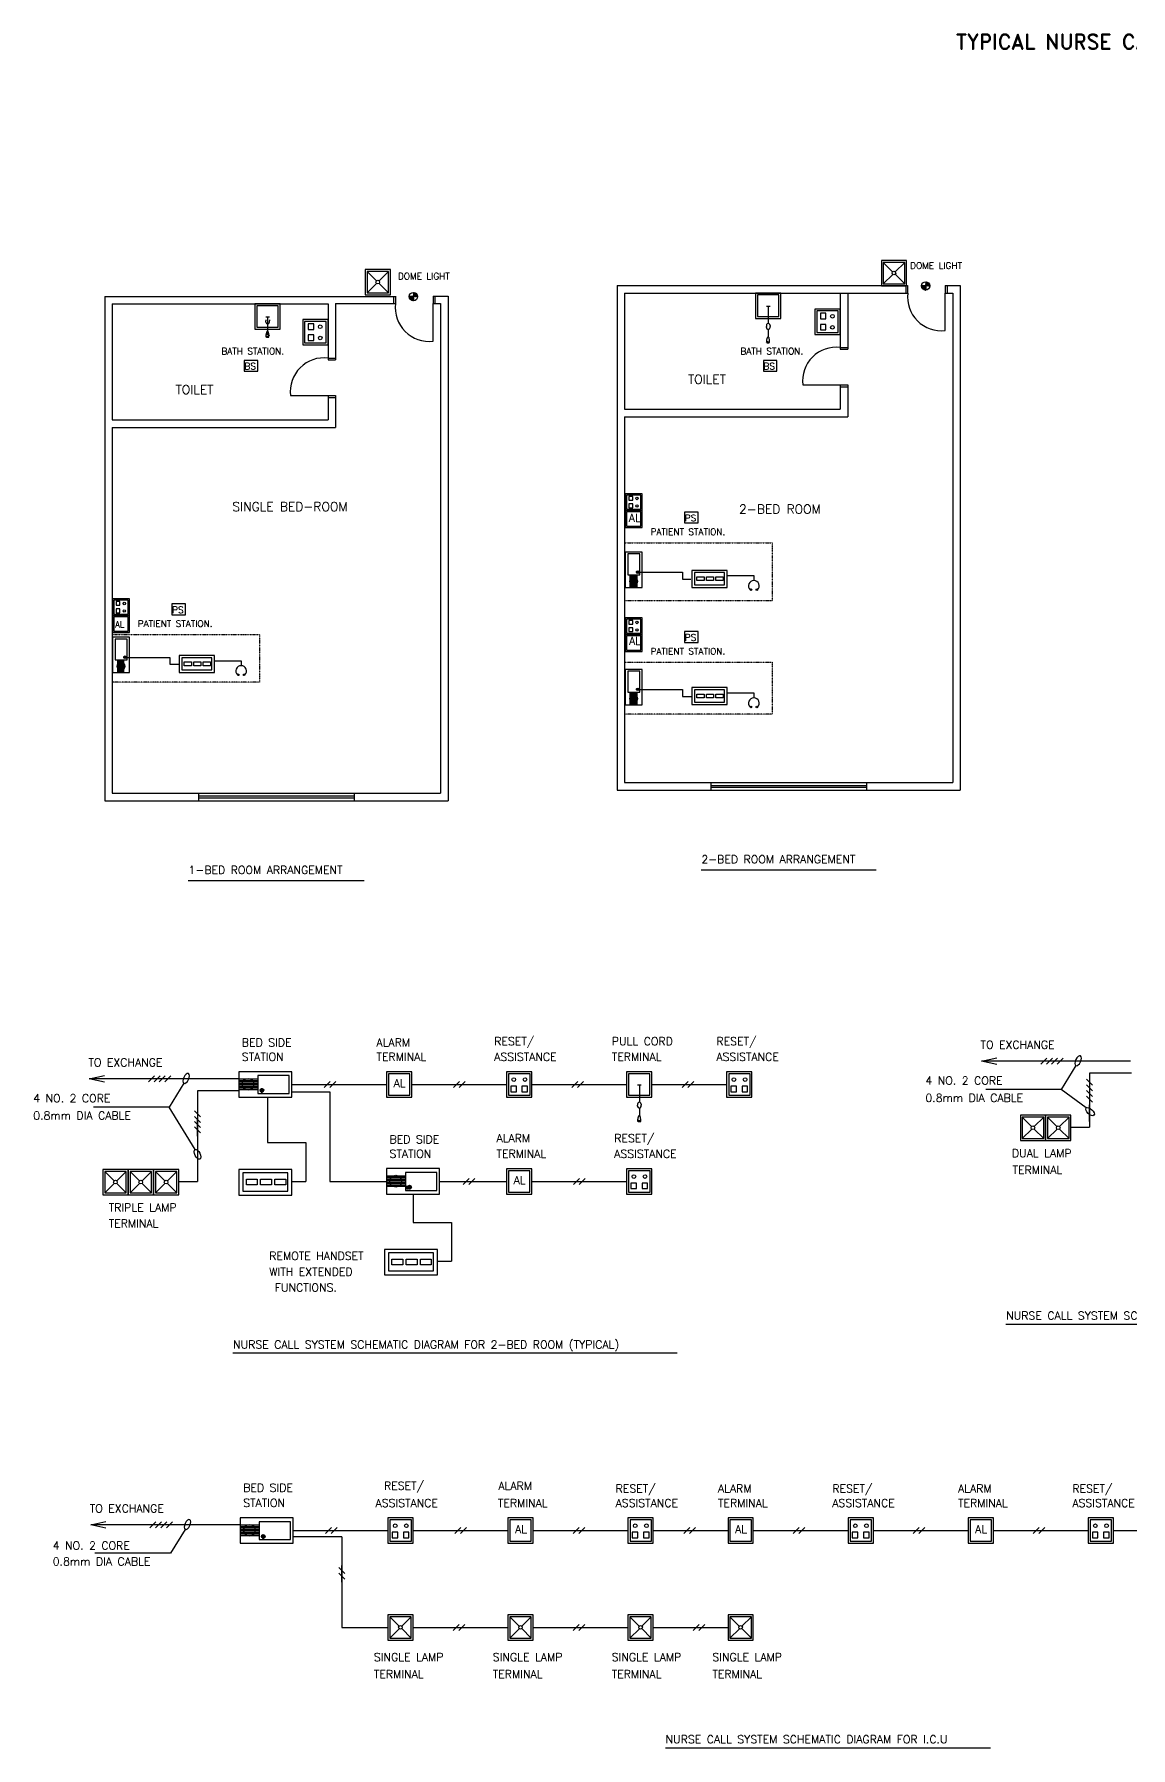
# Model space of a CAD drawing. Extents: x 96646 to 183950, y 47477 to 115994.
# Drawn here: x 96646 to 140495, y 47477 to 115994 of the extents above; entities that cross this region are included whole.
import ezdxf
from ezdxf.enums import TextEntityAlignment as Align

# ---------------------------------------------------------------- set-up
doc = ezdxf.new("R2010")
doc.units = 0
doc.header["$MEASUREMENT"] = 0
doc.linetypes.add('DIVIDE', pattern=[1.25, 0.5, -0.25, 0, -0.25, 0, -0.25])
doc.layers.get('0').update_dxf_attribs({"color": 11, "linetype": 'CONTINUOUS'})
for name, color, linetype in [('BORDER', 3, 'CONTINUOUS'), ('E-SYSTEM', 4, 'CONTINUOUS'), ('NC', 3, 'CONTINUOUS'), ('NCS', 3, 'CONTINUOUS')]:
    doc.layers.add(name, color=color, linetype=linetype)
doc.styles.add('EBORD2', font='romand', dxfattribs={"height": 250})
doc.styles.add('ROMANS', font='ROMANS.shx', dxfattribs={"width": 0.6})

# ---------------------------------------------------------------- blocks, each defined once
blk = doc.blocks.new('D')
at = {"color": 1}
for p, q in [((-167, -12), (-155, 0)), ((-165, -28), (-137, 0)), ((-162, -42), (-120, 0)), ((-158, -56), (-102, 0)), ((-153, -68), (-84, 0)), ((-147, -80), (-67, 0)), ((-140, -91), (-49, 0)), ((-133, -102), (-31, 0)), ((-125, -111), (-14, 0)), ((0, 155), (12, 167)), ((0, 137), (28, 165)), ((0, 120), (42, 162)), ((0, 102), (56, 158)), ((0, 84), (68, 153)), ((0, 67), (80, 147)), ((0, 49), (91, 140)), ((0, 31), (102, 133)), ((0, 14), (111, 125)), ((4, 0), (120, 116)), ((22, 0), (129, 107)), ((39, 0), (136, 97)), ((57, 0), (143, 86)), ((75, 0), (150, 75)), ((92, 0), (155, 63)), ((110, 0), (160, 50)), ((128, 0), (163, 36)), ((145, 0), (166, 20)), ((163, 0), (167, 4)), ((-116, -120), (0, -4)), ((-107, -129), (0, -22)), ((-97, -136), (0, -39)), ((-86, -143), (0, -57)), ((-75, -150), (0, -75)), ((-63, -155), (0, -92)), ((-50, -160), (0, -110)), ((-36, -163), (0, -128)), ((-20, -166), (0, -145)), ((-4, -167), (0, -163))]:
    blk.add_line(p, q, dxfattribs=at)
at = {"layer": 'E-SYSTEM'}
for p, q in [((167, 0), (-167, 0)), ((0, 167), (0, -167))]:
    blk.add_line(p, q, dxfattribs=at)
blk.add_circle((0, 0), 167, dxfattribs=at)

msp = doc.modelspace()

# ---------------------------------------------------------------- linework, layer by layer
at = {"layer": 'E-SYSTEM', "color": 4}
for p, q in [((138304, 74753), (137713, 73798)), ((102627, 74046), (102035, 73091)), ((137713, 73798), (134694, 73798)), ((138713, 73060), (137713, 73798)), ((102035, 73091), (99016, 73091)), ((103083, 71399), (102035, 73091)), ((102683, 56210), (102091, 55254)), ((102091, 55254), (99072, 55254))]:
    msp.add_line(p, q, dxfattribs=at)
for points in [[(105046, 102954), (105046, 102525), (105591, 102525), (105591, 102954)], [(125803, 102954), (125803, 102525), (126348, 102525), (126348, 102954)], [(122655, 96885), (122655, 96456), (123201, 96456), (123201, 96885)], [(102151, 93212), (102151, 92783), (102696, 92783), (102696, 93212)], [(122655, 92107), (122655, 91679), (123201, 91679), (123201, 92107)]]:
    msp.add_lwpolyline(points, close=True, dxfattribs=at)
at = {"layer": 'E-SYSTEM', "color": 4, "extrusion": (0, 0, -1)}
for centre in [(138395, 74947), (102718, 74240), (102774, 56403)]:
    msp.add_ellipse(centre, major_axis=(91, 194), ratio=0.486004, dxfattribs=at)
at = {"layer": 'E-SYSTEM', "color": 4}
for centre, major_axis in [((138869, 72913), (156, -146)), ((103174, 71205), (91, -194))]:
    msp.add_ellipse(centre, major_axis=major_axis, ratio=0.486004, dxfattribs=at)
at = {"layer": 'NC', "color": 4, "linetype": 'Continuous'}
for p, q in [((109961, 106506), (110333, 106135)), ((110816, 106506), (110439, 106129)), ((130600, 106871), (130971, 106499)), ((130975, 106390), (130600, 106016)), ((131075, 106396), (131455, 106016)), ((131455, 106871), (131078, 106493)), ((110336, 106026), (109961, 105651)), ((110436, 106032), (110816, 105651)), ((125923, 105126), (126074, 105126)), ((125996, 105126), (125996, 104425)), ((105902, 104693), (106054, 104693)), ((105902, 104572), (105902, 104530)), ((105902, 104488), (105902, 104530)), ((105976, 104693), (105976, 103993)), ((105976, 104415), (105976, 104118)), ((106049, 104573), (106049, 104530)), ((106049, 104487), (106049, 104530)), ((125923, 104352), (125923, 104310)), ((125923, 104267), (125923, 104310)), ((125996, 104194), (125996, 103898)), ((126069, 104352), (126069, 104310)), ((126069, 104267), (126069, 104310)), ((120472, 93871), (120472, 94377)), ((120512, 93871), (120512, 94377)), ((120552, 93871), (120552, 94377)), ((120592, 93871), (120592, 94377)), ((120632, 93871), (120632, 94377)), ((120672, 93871), (120672, 94377)), ((120712, 93871), (120712, 94377)), ((120733, 94465), (120733, 94507)), ((120743, 94451), (120743, 94521)), ((120752, 93871), (120752, 94377)), ((120753, 94444), (120753, 94529)), ((120763, 94440), (120763, 94533)), ((120773, 94438), (120773, 94535)), ((120783, 94438), (120783, 94535)), ((120793, 94440), (120793, 94532)), ((120803, 94445), (120803, 94528)), ((120813, 94454), (120813, 94519)), ((120823, 94470), (120823, 94502)), ((120824, 94482), (122568, 94482)), ((122568, 94482), (122568, 94205)), ((122568, 94205), (122901, 94205)), ((124361, 94345), (125424, 94345)), ((125424, 94345), (125424, 94147)), ((100258, 91037), (100258, 91130)), ((100268, 91035), (100268, 91132)), ((100278, 91035), (100278, 91132)), ((100288, 91037), (100288, 91130)), ((99994, 90468), (99994, 90974)), ((100034, 90468), (100034, 90974)), ((100074, 90468), (100074, 90974)), ((100114, 90468), (100114, 90974)), ((100154, 90468), (100154, 90974)), ((100194, 90468), (100194, 90974)), ((100228, 91063), (100228, 91105)), ((100234, 90468), (100234, 90974)), ((100238, 91049), (100238, 91119)), ((100248, 91041), (100248, 91126)), ((100298, 91042), (100298, 91125)), ((100308, 91051), (100308, 91116)), ((100318, 91067), (100318, 91100)), ((100320, 91079), (102064, 91079)), ((102064, 91079), (102064, 90802)), ((102064, 90802), (102441, 90802)), ((103857, 90942), (104920, 90942)), ((104920, 90942), (104920, 90744)), ((120733, 89778), (120733, 89820)), ((120743, 89764), (120743, 89834)), ((120753, 89756), (120753, 89841)), ((120763, 89752), (120763, 89846)), ((120773, 89750), (120773, 89847)), ((120783, 89750), (120783, 89847)), ((120793, 89753), (120793, 89845)), ((120803, 89758), (120803, 89840)), ((120813, 89766), (120813, 89832)), ((120823, 89783), (120823, 89815)), ((120824, 89794), (122568, 89794)), ((122568, 89794), (122568, 89517)), ((120472, 89183), (120472, 89690)), ((120512, 89183), (120512, 89690)), ((120552, 89183), (120552, 89690)), ((120592, 89183), (120592, 89690)), ((120632, 89183), (120632, 89690)), ((120672, 89183), (120672, 89690)), ((120712, 89183), (120712, 89690)), ((120752, 89183), (120752, 89690)), ((122568, 89517), (122945, 89517)), ((124361, 89657), (125424, 89657)), ((125424, 89657), (125424, 89460)), ((134525, 74931), (135134, 75067)), ((140486, 74931), (134525, 74931)), ((135134, 74795), (134525, 74931)), ((137134, 75051), (136894, 74811)), ((137360, 75051), (137120, 74811)), ((137360, 75051), (137240, 74931)), ((137360, 75051), (137240, 74931)), ((137564, 75051), (137324, 74811)), ((137790, 75051), (137550, 74811)), ((137790, 75051), (137670, 74931)), ((137790, 75051), (137670, 74931)), ((98848, 74224), (99456, 74359)), ((104809, 74224), (98848, 74224)), ((99456, 74088), (98848, 74224)), ((101456, 74344), (101216, 74104)), ((101683, 74344), (101443, 74104)), ((101683, 74344), (101563, 74224)), ((101683, 74344), (101563, 74224)), ((101886, 74344), (101646, 74104)), ((102112, 74344), (101872, 74104)), ((102112, 74344), (101992, 74224)), ((102112, 74344), (101992, 74224)), ((104825, 74224), (105585, 74224)), ((104825, 74164), (105585, 74164)), ((104825, 74104), (105585, 74104)), ((104825, 74044), (105585, 74044)), ((106946, 73998), (110734, 73998)), ((108243, 73876), (108483, 74116)), ((108469, 73876), (108709, 74116)), ((111746, 73998), (115534, 73998)), ((113410, 73876), (113650, 74116)), ((113636, 73876), (113876, 74116)), ((116546, 73998), (120334, 73998)), ((118142, 73876), (118382, 74116)), ((118369, 73876), (118609, 74116)), ((121346, 73998), (124334, 73998)), ((122561, 73876), (122801, 74116)), ((122787, 73876), (123027, 74116)), ((138971, 73965), (138731, 74205)), ((140519, 74448), (138851, 74448)), ((138851, 74448), (138851, 72296)), ((103173, 73741), (103173, 70125)), ((104841, 73741), (103173, 73741)), ((104825, 73984), (105585, 73984)), ((104825, 73924), (105585, 73924)), ((104825, 73864), (105585, 73864)), ((104825, 73804), (105585, 73804)), ((105676, 73772), (105821, 73772)), ((105676, 73757), (105821, 73757)), ((105678, 73787), (105819, 73787)), ((105679, 73742), (105817, 73742)), ((105685, 73802), (105812, 73802)), ((105687, 73727), (105810, 73727)), ((105696, 73817), (105801, 73817)), ((105699, 73712), (105798, 73712)), ((105717, 73832), (105780, 73832)), ((105724, 73697), (105772, 73697)), ((105971, 73482), (105971, 71679)), ((106963, 73709), (108017, 73709)), ((108017, 73709), (108465, 73709)), ((108465, 73709), (108465, 70125)), ((113410, 73876), (113530, 73996)), ((113410, 73876), (113530, 73996)), ((118142, 73876), (118262, 73996)), ((118142, 73876), (118262, 73996)), ((120770, 73988), (120922, 73988)), ((120844, 73988), (120844, 73287)), ((122561, 73876), (122681, 73996)), ((122561, 73876), (122681, 73996)), ((138971, 73739), (138731, 73979)), ((138971, 73513), (138731, 73753)), ((138971, 73286), (138731, 73526)), ((138971, 73286), (138851, 73406)), ((138971, 73286), (138851, 73406)), ((103293, 72709), (103053, 72949)), ((103293, 72483), (103053, 72723)), ((120771, 73214), (120771, 73171)), ((120771, 73129), (120771, 73171)), ((120844, 73056), (120844, 72760)), ((120917, 73214), (120917, 73171)), ((120917, 73129), (120917, 73171)), ((136159, 72691), (136530, 72319)), ((137014, 72691), (136637, 72315)), ((137171, 72691), (137543, 72319)), ((138026, 72691), (137650, 72315)), ((138851, 72521), (138851, 73191)), ((103293, 72285), (103053, 72525)), ((103293, 72059), (103053, 72299)), ((103293, 72483), (103173, 72603)), ((103293, 72483), (103173, 72603)), ((103173, 71929), (103173, 72599)), ((103293, 72059), (103173, 72179)), ((103293, 72059), (103173, 72179)), ((136534, 72211), (136159, 71836)), ((136634, 72216), (137014, 71836)), ((137547, 72211), (137171, 71836)), ((137646, 72216), (138026, 71836)), ((138105, 72296), (138851, 72296)), ((105971, 71679), (107510, 71679)), ((107510, 71679), (107510, 70125)), ((99468, 70520), (99840, 70148)), ((99844, 70041), (99468, 69665)), ((99944, 70045), (100324, 69665)), ((100324, 70520), (99947, 70144)), ((100481, 70520), (100853, 70148)), ((100856, 70041), (100481, 69665)), ((100956, 70045), (101336, 69665)), ((101336, 70520), (100960, 70144)), ((101493, 70520), (101865, 70148)), ((101869, 70041), (101493, 69665)), ((101969, 70045), (102348, 69665)), ((102348, 70520), (101972, 70144)), ((102427, 70125), (103173, 70125)), ((106946, 70125), (107510, 70125)), ((108465, 70125), (110734, 70125)), ((110732, 70350), (111491, 70350)), ((110732, 70290), (111491, 70290)), ((110732, 70230), (111491, 70230)), ((110732, 70170), (111491, 70170)), ((110732, 70110), (111491, 70110)), ((110732, 70050), (111491, 70050)), ((110732, 69990), (111491, 69990)), ((110732, 69930), (111491, 69930)), ((111498, 69905), (111643, 69905)), ((111498, 69890), (111643, 69890)), ((111500, 69920), (111641, 69920)), ((111507, 69935), (111634, 69935)), ((111582, 69899), (111728, 69899)), ((111585, 69914), (111725, 69914)), ((111591, 69929), (111719, 69929)), ((111602, 69944), (111707, 69944)), ((111623, 69959), (111686, 69959)), ((112853, 70125), (115534, 70125)), ((114037, 70245), (113797, 70005)), ((114264, 70245), (114024, 70005)), ((114264, 70245), (114144, 70125)), ((114264, 70245), (114144, 70125)), ((116546, 70125), (120334, 70125)), ((118210, 69998), (118450, 70238)), ((118210, 69998), (118330, 70118)), ((118210, 69998), (118330, 70118)), ((118436, 69998), (118676, 70238)), ((111501, 69875), (111639, 69875)), ((111509, 69860), (111632, 69860)), ((111521, 69845), (111620, 69845)), ((111546, 69830), (111594, 69830)), ((111582, 69884), (111727, 69884)), ((111586, 69869), (111724, 69869)), ((111593, 69854), (111717, 69854)), ((111606, 69839), (111704, 69839)), ((111631, 69824), (111679, 69824)), ((111793, 69614), (111793, 68486)), ((111793, 68486), (113332, 68486)), ((113332, 68486), (113332, 66931)), ((112768, 66931), (113332, 66931)), ((98904, 56387), (99512, 56523)), ((104865, 56387), (98904, 56387)), ((99512, 56252), (98904, 56387)), ((101512, 56507), (101272, 56267)), ((101739, 56507), (101499, 56267)), ((101739, 56507), (101619, 56387)), ((101739, 56507), (101619, 56387)), ((101942, 56507), (101702, 56267)), ((102168, 56507), (101928, 56267)), ((102168, 56507), (102048, 56387)), ((102168, 56507), (102048, 56387)), ((104881, 56387), (105640, 56387)), ((104881, 56327), (105640, 56327)), ((104881, 56267), (105640, 56267)), ((104881, 56207), (105640, 56207)), ((108299, 56039), (108539, 56279)), ((108525, 56039), (108765, 56279)), ((113466, 56039), (113706, 56279)), ((113692, 56039), (113932, 56279)), ((118198, 56039), (118438, 56279)), ((118425, 56039), (118665, 56279)), ((122617, 56039), (122857, 56279)), ((122843, 56039), (123083, 56279)), ((126998, 56039), (127238, 56279)), ((127225, 56039), (127465, 56279)), ((131798, 56039), (132038, 56279)), ((132025, 56039), (132265, 56279)), ((136598, 56039), (136838, 56279)), ((136825, 56039), (137065, 56279)), ((104881, 56147), (105640, 56147)), ((104881, 56087), (105640, 56087)), ((104881, 56027), (105640, 56027)), ((104881, 55967), (105640, 55967)), ((105731, 55936), (105877, 55936)), ((105732, 55921), (105877, 55921)), ((105734, 55951), (105874, 55951)), ((105735, 55905), (105873, 55905)), ((105741, 55965), (105868, 55965)), ((105742, 55891), (105866, 55891)), ((105752, 55981), (105857, 55981)), ((105755, 55876), (105853, 55876)), ((105773, 55996), (105836, 55996)), ((105780, 55861), (105828, 55861)), ((107002, 56162), (110790, 56162)), ((108951, 55904), (107002, 55904)), ((108951, 55904), (108951, 52288)), ((111802, 56162), (115590, 56162)), ((116602, 56162), (120390, 56162)), ((118198, 56039), (118318, 56159)), ((118198, 56039), (118318, 56159)), ((121402, 56162), (124390, 56162)), ((122617, 56039), (122737, 56159)), ((122617, 56039), (122737, 56159)), ((125402, 56162), (129190, 56162)), ((126998, 56039), (127118, 56159)), ((126998, 56039), (127118, 56159)), ((130202, 56162), (133990, 56162)), ((131798, 56039), (131918, 56159)), ((131798, 56039), (131918, 56159)), ((135002, 56162), (138790, 56162)), ((136598, 56039), (136718, 56159)), ((136598, 56039), (136718, 56159)), ((139802, 56162), (143590, 56162)), ((109071, 54448), (108831, 54688)), ((109071, 54222), (108831, 54462)), ((108951, 54092), (108951, 54763)), ((109071, 54222), (108951, 54342)), ((109071, 54222), (108951, 54342)), ((108951, 52288), (110790, 52288)), ((110868, 52716), (111240, 52344)), ((111244, 52236), (110868, 51861)), ((111344, 52240), (111723, 51861)), ((111723, 52716), (111347, 52339)), ((111802, 52288), (115590, 52288)), ((113398, 52166), (113638, 52406)), ((113398, 52166), (113518, 52286)), ((113398, 52166), (113518, 52286)), ((113624, 52166), (113864, 52406)), ((115668, 52716), (116040, 52344)), ((116044, 52236), (115668, 51861)), ((116144, 52240), (116523, 51861)), ((116523, 52716), (116147, 52339)), ((116602, 52288), (120390, 52288)), ((118198, 52166), (118438, 52406)), ((118198, 52166), (118318, 52286)), ((118198, 52166), (118318, 52286)), ((118424, 52166), (118664, 52406)), ((120468, 52716), (120840, 52344)), ((120844, 52236), (120468, 51861)), ((120944, 52240), (121323, 51861)), ((121323, 52716), (120947, 52339)), ((121402, 52288), (124390, 52288)), ((122998, 52166), (123238, 52406)), ((122998, 52166), (123118, 52286)), ((122998, 52166), (123118, 52286)), ((123224, 52166), (123464, 52406)), ((124468, 52716), (124840, 52344)), ((124844, 52236), (124468, 51861)), ((124944, 52240), (125323, 51861)), ((125323, 52716), (124947, 52339))]:
    msp.add_line(p, q, dxfattribs=at)
for points in [[(106030, 103883, 0.013668), (106030, 103929, 0.0147), (106029, 103972, 0.017083), (106024, 104013, 0.021672), (106018, 104048, 0.030536), (106010, 104078, 0.048963), (106000, 104100, 0.089867), (105988, 104113, 0.157797), (105976, 104118, 0.157797), (105963, 104114, 0.089867), (105951, 104102, 0.048963), (105939, 104081, 0.030536), (105928, 104052, 0.021672), (105918, 104017, 0.017083), (105911, 103978, 0.0147), (105905, 103934, 0.013668), (105902, 103889, 0.013668)], [(120898, 72525, 0.013668), (120898, 72570, 0.0147), (120897, 72614, 0.017083), (120893, 72654, 0.021672), (120886, 72690, 0.030536), (120878, 72719, 0.048963), (120868, 72741, 0.089867), (120856, 72755, 0.157797), (120844, 72760, 0.157797), (120831, 72756, 0.089867), (120819, 72743, 0.048963), (120807, 72722, 0.030536), (120796, 72694, 0.021672), (120786, 72659, 0.017083), (120779, 72619, 0.0147), (120773, 72576, 0.013668), (120770, 72530, 0.013668)]]:
    msp.add_lwpolyline(points, format="xyb", dxfattribs=at)
for centre, radius in [((131022, 106447), 73.2), ((110383, 106082), 73.2), ((108080, 104297), 73.2), ((128564, 104721), 73.2), ((128564, 104275), 73.2), ((108080, 103850), 73.2), ((120748, 97432), 48.8), ((120748, 97134), 48.8), ((120617, 94117), 156), ((120777, 94486), 48.8), ((100244, 93233), 48.8), ((125306, 93782), 30.4), ((125542, 93782), 30.4), ((100244, 92935), 48.8), ((120748, 92474), 48.8), ((120748, 92176), 48.8), ((100272, 91084), 48.8), ((100112, 90715), 156), ((104802, 90380), 30.4), ((105038, 90380), 30.4), ((120777, 89799), 48.8), ((120617, 89430), 156), ((125306, 89095), 30.4), ((125542, 89095), 30.4), ((105195, 74006), 234), ((115824, 74193), 73.2), ((116271, 74193), 73.2), ((124624, 74193), 73.2), ((125071, 74193), 73.2), ((105748, 73766), 73.2), ((136582, 72267), 73.2), ((137594, 72267), 73.2), ((99891, 70096), 73.2), ((100904, 70096), 73.2), ((101916, 70096), 73.2), ((111101, 70133), 234), ((111655, 69893), 73.2), ((120624, 70316), 73.2), ((121071, 70316), 73.2), ((105251, 56170), 234), ((111080, 56353), 73.2), ((111527, 56353), 73.2), ((120680, 56353), 73.2), ((121127, 56353), 73.2), ((129480, 56353), 73.2), ((129927, 56353), 73.2), ((139080, 56353), 73.2), ((139527, 56353), 73.2), ((105804, 55930), 73.2), ((111291, 52292), 73.2), ((116091, 52292), 73.2), ((120891, 52292), 73.2), ((124891, 52292), 73.2)]:
    msp.add_circle(centre, radius, dxfattribs=at)
for centre, radius, start, end in [((105976, 104488), 73.2, 179.88263, 187.41533), ((105976, 104488), 73.2, 187.41533, 352.58467), ((105976, 104488), 73.2, 352.58467, 0.11737), ((125996, 104352), 73.2, 359.88263, 180.11737), ((125996, 104267), 73.2, 179.88263, 187.41533), ((125996, 104267), 73.2, 187.41533, 352.58467), ((125996, 104267), 73.2, 352.58467, 0.11737), ((105964, 103838), 80, 34.50059, 140.5203), ((105978, 104158), 279, 254.28924, 280.73166), ((105976, 103920), 73.2, 359.88263, 180.11737), ((126750, 103633), 829, 174.3923, 177.52447), ((125984, 103618), 80, 34.50059, 140.5203), ((125998, 103937), 279, 254.28924, 280.73166), ((126665, 103642), 744, 171.05573, 174.42444), ((126518, 103665), 594, 167.18791, 171.10273), ((126345, 103705), 416, 162.30503, 167.27104), ((126186, 103757), 250, 155.48049, 162.47672), ((126072, 103810), 124, 144.67023, 155.88266), ((126012, 103853), 50, 125.03539, 145.57628), ((125996, 103876), 21.5, 89.27431, 125.14306), ((125994, 103876), 21.5, 49.87784, 85.74658), ((125976, 103854), 50, 29.44462, 49.98551), ((125913, 103817), 124, 19.13823, 30.35066), ((125795, 103774), 250, 12.54417, 19.5404), ((125632, 103736), 416, 7.74985, 12.71586), ((125456, 103711), 594, 3.91817, 7.83299), ((125307, 103701), 744, 0.59646, 3.96516), ((125221, 103699), 829, 357.49642, 0.6286), ((125424, 93935), 213, 314.28312, 225.71688), ((104920, 90532), 213, 314.28312, 225.71688), ((125424, 89247), 213, 314.28312, 225.71688), ((120844, 73214), 73.2, 359.88263, 180.11737), ((120844, 73129), 73.2, 179.88263, 187.41533), ((120844, 73129), 73.2, 187.41533, 352.58467), ((120844, 73129), 73.2, 352.58467, 0.11737), ((120832, 72480), 80, 34.50059, 140.5203), ((120846, 72799), 279, 254.28924, 280.73166)]:
    msp.add_arc(centre, radius, start, end, dxfattribs=at)
for points in [[(130521, 105937), (131534, 105937), (131534, 106949), (130521, 106949)], [(109883, 105573), (110895, 105573), (110895, 106585), (109883, 106585)], [(109961, 105651), (110816, 105651), (110816, 106506), (109961, 106506)], [(130600, 106016), (131455, 106016), (131455, 106871), (130600, 106871)], [(125486, 104634), (126498, 104634), (126498, 105647), (125486, 105647)], [(125565, 104713), (126420, 104713), (126420, 105568), (125565, 105568)], [(105466, 104202), (106478, 104202), (106478, 105214), (105466, 105214)], [(105545, 104280), (106400, 104280), (106400, 105136), (105545, 105136)], [(128877, 105008), (127865, 105008), (127865, 103995), (128877, 103995)], [(128799, 104929), (127944, 104929), (127944, 104074), (128799, 104074)], [(128307, 104841), (128082, 104841), (128082, 104616), (128307, 104616)], [(108393, 104583), (107381, 104583), (107381, 103571), (108393, 103571)], [(108314, 104505), (107459, 104505), (107459, 103649), (108314, 103649)], [(107823, 104416), (107598, 104416), (107598, 104191), (107823, 104191)], [(128307, 104395), (128082, 104395), (128082, 104170), (128307, 104170)], [(107823, 103971), (107598, 103971), (107598, 103745), (107823, 103745)], [(120957, 97623), (120282, 97623), (120282, 96948), (120957, 96948)], [(120904, 97570), (120334, 97570), (120334, 97000), (120904, 97000)], [(120577, 97512), (120427, 97512), (120427, 97362), (120577, 97362)], [(120957, 96948), (120282, 96948), (120282, 96273), (120957, 96273)], [(120904, 96895), (120334, 96895), (120334, 96325), (120904, 96325)], [(120577, 97214), (120427, 97214), (120427, 97064), (120577, 97064)], [(120962, 95285), (120282, 95285), (120282, 93872), (120962, 93872)], [(120862, 95213), (120386, 95213), (120386, 94377), (120862, 94377)], [(122945, 94557), (122945, 93877), (124358, 93877), (124358, 94557)], [(123056, 94466), (123056, 93981), (124255, 93981), (124255, 94466)], [(123147, 94299), (123435, 94299), (123435, 94147), (123147, 94147)], [(123526, 94299), (123815, 94299), (123815, 94147), (123526, 94147)], [(123906, 94299), (124194, 94299), (124194, 94147), (123906, 94147)], [(100452, 93424), (99777, 93424), (99777, 92749), (100452, 92749)], [(100400, 93371), (99830, 93371), (99830, 92801), (100400, 92801)], [(100072, 93313), (99922, 93313), (99922, 93163), (100072, 93163)], [(100452, 92749), (99777, 92749), (99777, 92074), (100452, 92074)], [(100400, 92696), (99830, 92696), (99830, 92126), (100400, 92126)], [(100072, 93015), (99922, 93015), (99922, 92865), (100072, 92865)], [(120957, 92665), (120282, 92665), (120282, 91990), (120957, 91990)], [(120904, 92612), (120334, 92612), (120334, 92042), (120904, 92042)], [(120577, 92554), (120427, 92554), (120427, 92404), (120577, 92404)], [(100458, 91882), (99777, 91882), (99777, 90469), (100458, 90469)], [(120957, 91990), (120282, 91990), (120282, 91315), (120957, 91315)], [(120904, 91937), (120334, 91937), (120334, 91367), (120904, 91367)], [(120577, 92256), (120427, 92256), (120427, 92106), (120577, 92106)], [(100357, 91811), (99882, 91811), (99882, 90974), (100357, 90974)], [(102441, 91154), (102441, 90474), (103854, 90474), (103854, 91154)], [(102551, 91063), (102551, 90578), (103751, 90578), (103751, 91063)], [(102642, 90896), (102931, 90896), (102931, 90744), (102642, 90744)], [(103022, 90896), (103310, 90896), (103310, 90744), (103022, 90744)], [(103401, 90896), (103690, 90896), (103690, 90744), (103401, 90744)], [(120962, 90597), (120282, 90597), (120282, 89185), (120962, 89185)], [(120862, 90526), (120386, 90526), (120386, 89689), (120862, 89689)], [(122945, 89870), (122945, 89189), (124358, 89189), (124358, 89870)], [(123056, 89779), (123056, 89293), (124255, 89293), (124255, 89779)], [(123147, 89611), (123435, 89611), (123435, 89460), (123147, 89460)], [(123526, 89611), (123815, 89611), (123815, 89460), (123526, 89460)], [(123906, 89611), (124194, 89611), (124194, 89460), (123906, 89460)], [(106946, 73488), (106946, 74509), (104827, 74509), (104827, 73488)], [(106839, 73639), (106839, 74352), (105584, 74352), (105584, 73639)], [(111746, 74509), (110734, 74509), (110734, 73496), (111746, 73496)], [(111667, 74430), (110812, 74430), (110812, 73575), (111667, 73575)], [(115534, 73496), (116546, 73496), (116546, 74509), (115534, 74509)], [(115616, 74428), (115616, 73573), (116471, 73573), (116471, 74428)], [(120334, 73496), (121346, 73496), (121346, 74509), (120334, 74509)], [(120413, 73575), (121268, 73575), (121268, 74430), (120413, 74430)], [(124334, 73496), (125346, 73496), (125346, 74509), (124334, 74509)], [(124416, 74428), (124416, 73573), (125271, 73573), (125271, 74428)], [(115704, 73936), (115704, 73711), (115930, 73711), (115930, 73936)], [(116150, 73936), (116150, 73711), (116375, 73711), (116375, 73936)], [(124504, 73936), (124504, 73711), (124730, 73711), (124730, 73936)], [(124950, 73936), (124950, 73711), (125175, 73711), (125175, 73936)], [(136080, 71757), (137092, 71757), (137092, 72770), (136080, 72770)], [(136159, 71836), (137014, 71836), (137014, 72691), (136159, 72691)], [(137092, 71757), (138105, 71757), (138105, 72770), (137092, 72770)], [(137171, 71836), (138026, 71836), (138026, 72691), (137171, 72691)], [(99390, 69587), (100402, 69587), (100402, 70599), (99390, 70599)], [(100402, 69587), (101415, 69587), (101415, 70599), (100402, 70599)], [(101415, 69587), (102427, 69587), (102427, 70599), (101415, 70599)], [(104827, 70599), (104827, 69578), (106946, 69578), (106946, 70599)], [(112853, 69614), (112853, 70635), (110734, 70635), (110734, 69614)], [(116546, 70631), (115534, 70631), (115534, 69618), (116546, 69618)], [(120334, 69619), (121346, 69619), (121346, 70631), (120334, 70631)], [(99468, 69665), (100324, 69665), (100324, 70520), (99468, 70520)], [(100481, 69665), (101336, 69665), (101336, 70520), (100481, 70520)], [(101493, 69665), (102348, 69665), (102348, 70520), (101493, 70520)], [(104992, 70463), (104992, 69735), (106792, 69735), (106792, 70463)], [(105129, 70212), (105562, 70212), (105562, 69984), (105129, 69984)], [(105698, 70212), (106131, 70212), (106131, 69984), (105698, 69984)], [(106268, 70212), (106701, 70212), (106701, 69984), (106268, 69984)], [(112745, 69766), (112745, 70479), (111491, 70479), (111491, 69766)], [(116468, 70552), (115612, 70552), (115612, 69697), (116468, 69697)], [(120416, 70550), (120416, 69695), (121271, 69695), (121271, 70550)], [(120504, 70059), (120504, 69834), (120730, 69834), (120730, 70059)], [(120950, 70059), (120950, 69834), (121175, 69834), (121175, 70059)], [(110649, 67406), (110649, 66385), (112768, 66385), (112768, 67406)], [(110814, 67269), (110814, 66541), (112614, 66541), (112614, 67269)], [(110951, 67019), (111384, 67019), (111384, 66791), (110951, 66791)], [(111521, 67019), (111953, 67019), (111953, 66791), (111521, 66791)], [(112090, 67019), (112523, 67019), (112523, 66791), (112090, 66791)], [(107002, 55651), (107002, 56672), (104883, 56672), (104883, 55651)], [(106895, 55803), (106895, 56516), (105640, 56516), (105640, 55803)], [(110790, 55655), (111802, 55655), (111802, 56668), (110790, 56668)], [(110872, 56587), (110872, 55732), (111727, 55732), (111727, 56587)], [(116602, 56668), (115590, 56668), (115590, 55655), (116602, 55655)], [(116523, 56589), (115668, 56589), (115668, 55734), (116523, 55734)], [(120390, 55655), (121402, 55655), (121402, 56668), (120390, 56668)], [(120472, 56587), (120472, 55732), (121327, 55732), (121327, 56587)], [(125402, 56668), (124390, 56668), (124390, 55655), (125402, 55655)], [(125323, 56589), (124468, 56589), (124468, 55734), (125323, 55734)], [(129190, 55655), (130202, 55655), (130202, 56668), (129190, 56668)], [(129272, 56587), (129272, 55732), (130127, 55732), (130127, 56587)], [(135002, 56668), (133990, 56668), (133990, 55655), (135002, 55655)], [(134923, 56589), (134068, 56589), (134068, 55734), (134923, 55734)], [(138790, 55655), (139802, 55655), (139802, 56668), (138790, 56668)], [(138872, 56587), (138872, 55732), (139727, 55732), (139727, 56587)], [(110960, 56096), (110960, 55870), (111185, 55870), (111185, 56096)], [(111406, 56096), (111406, 55870), (111631, 55870), (111631, 56096)], [(120560, 56096), (120560, 55870), (120785, 55870), (120785, 56096)], [(121006, 56096), (121006, 55870), (121231, 55870), (121231, 56096)], [(129360, 56096), (129360, 55870), (129585, 55870), (129585, 56096)], [(129806, 56096), (129806, 55870), (130031, 55870), (130031, 56096)], [(138960, 56096), (138960, 55870), (139185, 55870), (139185, 56096)], [(139406, 56096), (139406, 55870), (139631, 55870), (139631, 56096)], [(110790, 51782), (111802, 51782), (111802, 52794), (110790, 52794)], [(115590, 51782), (116602, 51782), (116602, 52794), (115590, 52794)], [(120390, 51782), (121402, 51782), (121402, 52794), (120390, 52794)], [(124390, 51782), (125402, 51782), (125402, 52794), (124390, 52794)], [(110868, 51861), (111723, 51861), (111723, 52716), (110868, 52716)], [(115668, 51861), (116523, 51861), (116523, 52716), (115668, 52716)], [(120468, 51861), (121323, 51861), (121323, 52716), (120468, 52716)], [(124468, 51861), (125323, 51861), (125323, 52716), (124468, 52716)]]:
    msp.add_3dface(points, dxfattribs=at)
at = {"layer": 'NCS', "color": 4}
for p, q in [((111014, 105522), (111014, 105222)), ((111089, 105522), (111089, 105222)), ((112593, 105522), (112593, 105222)), ((112668, 105522), (112668, 105222)), ((119952, 105947), (131573, 105947)), ((119952, 105947), (119952, 85772)), ((120252, 105647), (131577, 105647)), ((120252, 105647), (120252, 100997)), ((128877, 105647), (128877, 103397)), ((129177, 105647), (129177, 103397)), ((131498, 105947), (131498, 105647)), ((131573, 105947), (131573, 105647)), ((133077, 105947), (133077, 105647)), ((133077, 105947), (133677, 105947)), ((133077, 105647), (133377, 105647)), ((133077, 104147), (133077, 105647)), ((133152, 105947), (133152, 105647)), ((133377, 105647), (133377, 86072)), ((133677, 105947), (133677, 85772)), ((112593, 103722), (112593, 105222)), ((128877, 103472), (129177, 103472)), ((108393, 103047), (108693, 103047)), ((108393, 102972), (108693, 102972)), ((128877, 103397), (129177, 103397)), ((106893, 101547), (108393, 101547)), ((108393, 101547), (108693, 101547)), ((108393, 101472), (108693, 101472)), ((127377, 101972), (128877, 101972)), ((128877, 101972), (128877, 100997)), ((128877, 101972), (129177, 101972)), ((128877, 101897), (129177, 101897)), ((129177, 101972), (129177, 100697)), ((120252, 100997), (128877, 100997)), ((120252, 100697), (120252, 86072)), ((120252, 100697), (129177, 100697)), ((103218, 85647), (103218, 85347)), ((109443, 85647), (109443, 85347)), ((119952, 85772), (133677, 85772)), ((123702, 86072), (123702, 85772)), ((123702, 85959), (129927, 85959)), ((123702, 85884), (129927, 85884)), ((129927, 86072), (129927, 85772)), ((103218, 85535), (109443, 85535)), ((103218, 85460), (109443, 85460))]:
    msp.add_line(p, q, dxfattribs=at)
at = {"layer": 'NCS', "color": 4, "linetype": 'DIVIDE'}
for p, q in [((120292, 95660), (126156, 95660)), ((126156, 95660), (126156, 93345)), ((126156, 93345), (120282, 93345)), ((99787, 91987), (105651, 91987)), ((105651, 91987), (105651, 90092)), ((120292, 90882), (126156, 90882)), ((126156, 90882), (126156, 88807)), ((105651, 90092), (99777, 90092)), ((126156, 88807), (120282, 88807))]:
    msp.add_line(p, q, dxfattribs=at)
at = {"layer": 'NCS', "color": 4}
for points in [[(112593, 105522), (113193, 105522)], [(113193, 105522), (113193, 85347)], [(99468, 105514), (111089, 105514)], [(99468, 105514), (99468, 85347)], [(99768, 105214), (108393, 105214)], [(99768, 105214), (99768, 100572)], [(108393, 105214), (108393, 102972)], [(108693, 105222), (111093, 105222)], [(108693, 105222), (108693, 102972)], [(112593, 105222), (112893, 105222)], [(112893, 105222), (112893, 85647)], [(108393, 101547), (108393, 100572)], [(108693, 101547), (108693, 100272)], [(99768, 100572), (108393, 100572)], [(99768, 100272), (99768, 85647)], [(99768, 100272), (108693, 100272)], [(99768, 85647), (112893, 85647)], [(120252, 86072), (133377, 86072)], [(99468, 85347), (113193, 85347)], [(123310, 82576), (130308, 82576)], [(102803, 82152), (109845, 82152)], [(135505, 64419), (153256, 64419)], [(104590, 63262), (122359, 63262)], [(121886, 47477), (134890, 47477)]]:
    msp.add_lwpolyline(points, dxfattribs=at)
for centre, start, end in [((132919, 105488), 173.24299, 276.75701), ((112434, 105063), 173.24299, 276.75701), ((128719, 102131), 83.24299, 186.75701), ((108234, 101706), 83.24299, 186.75701)]:
    msp.add_arc(centre, 1350, start, end, dxfattribs=at)

# ---------------------------------------------------------------- block references
at = {"layer": 'E-SYSTEM', "color": 4}
for p in [(111810, 105505), (132295, 105930)]:
    msp.add_blockref('D', p, dxfattribs=at)

# ---------------------------------------------------------------- texts
at = {"layer": 'BORDER', "color": 4, "style": 'EBORD2'}
msp.add_text('TYPICAL NURSE CALL SYSTEM', height=600, dxfattribs=at).set_placement((139525, 115694), align=Align.MIDDLE)
at = {"layer": 'E-SYSTEM', "color": 4, "style": 'ROMANS'}
for s, height, p in [('DOME LIGHT', 260, (111191, 106189)), ('DOME LIGHT', 260, (131675, 106614)), ('BATH STATION.', 260, (104129, 103190)), ('BS', 260, (105053, 102591)), ('BATH STATION.', 260, (124886, 103190)), ('BS', 260, (125810, 102591)), ('PS', 260, (122663, 96522)), ('PATIENT STATION.', 260, (121292, 95969)), ('PATIENT STATION.', 260, (100788, 92296)), ('PS', 260, (102158, 92849)), ('PS', 260, (122663, 91744)), ('PATIENT STATION.', 260, (121292, 91191)), ('2-BED ROOM ARRANGEMENT', 320, (123324, 82842)), ('1-BED ROOM ARRANGEMENT', 320, (102816, 82417)), (' BED SIDE', 320, (104727, 75518)), ('ALARM', 320, (110332, 75518)), ('RESET/', 320, (115040, 75568)), ('PULL CORD', 320, (119743, 75568)), ('RESET/', 320, (123927, 75568)), ('TO EXCHANGE', 320, (134487, 75428)), ('TO EXCHANGE', 320, (98810, 74721)), (' STATION', 320, (104727, 74944)), ('TERMINAL', 320, (110332, 74944)), ('ASSISTANCE', 320, (115040, 74944)), ('TERMINAL', 320, (119743, 74944)), ('ASSISTANCE', 320, (123927, 74944)), ('AL', 320, (111016, 73892)), ('4 NO. 2 CORE', 320, (132283, 73994)), ('4 NO. 2 CORE', 320, (96605, 73287)), ('0.8mm DIA CABLE', 320, (132283, 73303)), ('0.8mm DIA CABLE', 320, (96605, 72596)), (' BED SIDE', 320, (110633, 71645)), ('ALARM', 320, (115132, 71691)), ('RESET/', 320, (119840, 71691)), (' STATION', 320, (110633, 71070)), ('TERMINAL', 320, (115132, 71066)), ('ASSISTANCE', 320, (119840, 71066)), ('DUAL LAMP', 320, (135743, 71088)), ('TERMINAL', 320, (135769, 70420)), ('AL', 320, (115816, 70014)), ('TRIPLE LAMP', 320, (99624, 68917)), ('TERMINAL', 320, (99624, 68284)), ('REMOTE HANDSET', 320, (106045, 66984)), ('WITH EXTENDED', 320, (106045, 66351)), (' FUNCTIONS.', 320, (106045, 65719)), ('NURSE CALL SYSTEM SCHEMATIC DIAGRAM FOR 1-BED ROOM (TYPICAL)', 320, (135513, 64596)), ('NURSE CALL SYSTEM SCHEMATIC DIAGRAM FOR 2-BED ROOM (TYPICAL)', 320, (104597, 63439)), (' BED SIDE', 320, (104782, 57714)), ('RESET/', 320, (110632, 57794)), ('ALARM', 320, (115209, 57786)), ('RESET/', 320, (119895, 57680)), ('ALARM', 320, (123988, 57681)), ('RESET/', 320, (128561, 57680)), ('ALARM', 320, (133588, 57681)), ('RESET/', 320, (138161, 57680)), ('TO EXCHANGE', 320, (98865, 56885)), (' STATION', 320, (104782, 57107)), ('ASSISTANCE', 320, (110295, 57103)), ('TERMINAL', 320, (115188, 57103)), ('ASSISTANCE', 320, (119895, 57103)), ('TERMINAL', 320, (123988, 57103)), ('ASSISTANCE', 320, (128561, 57103)), ('TERMINAL', 320, (133588, 57103)), ('ASSISTANCE', 320, (138161, 57103)), ('AL', 320, (115872, 56051)), ('AL', 320, (124672, 56051)), ('AL', 320, (134272, 56051)), ('4 NO. 2 CORE', 320, (97383, 55401)), ('0.8mm DIA CABLE', 320, (97383, 54764)), ('SINGLE LAMP', 320, (110227, 50940)), ('SINGLE LAMP', 320, (114983, 50940)), ('SINGLE LAMP', 320, (119740, 50940)), ('SINGLE LAMP', 320, (123764, 50940)), ('TERMINAL', 320, (110227, 50263)), ('TERMINAL', 320, (114983, 50263)), ('TERMINAL', 320, (119740, 50263)), ('TERMINAL', 320, (123764, 50263)), ('NURSE CALL SYSTEM SCHEMATIC DIAGRAM FOR I.C.U', 320, (121894, 47654))]:
    msp.add_text(s, height=height, dxfattribs=at).set_placement(p)
at = {"layer": 'NC', "color": 4, "linetype": 'Continuous', "style": 'ROMANS'}
for height, p in [(320, (120423, 96493)), (250, (99879, 92275)), (320, (120432, 91579))]:
    msp.add_text('AL', height=height, dxfattribs=at).set_placement(p)
at = {"layer": 'NCS', "color": 4, "style": 'ROMANS'}
for s, p in [('TOILET', (122789, 102018)), ('TOILET', (102298, 101607)), ('SINGLE BED-ROOM', (104568, 96926)), ('   2-BED ROOM', (124026, 96826))]:
    msp.add_text(s, height=360, dxfattribs=at).set_placement(p)

doc.saveas('drawing.dxf')
